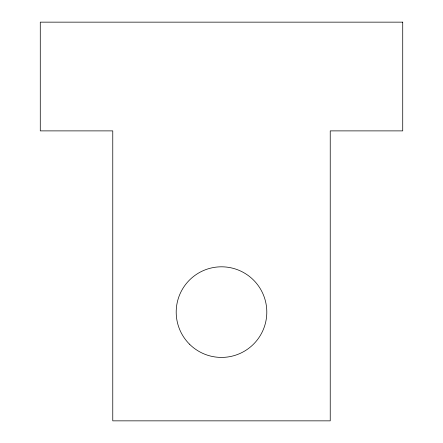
<?xml version="1.0" encoding="UTF-8"?>
<svg xmlns="http://www.w3.org/2000/svg" width="443" height="443" viewBox="0 0 443 443"><rect width="100%" height="100%" fill="white"/><g stroke="black" fill="none" stroke-linecap="round" stroke-linejoin="round"><path stroke-width="0.66" d="M402.726 22.15L40.274 22.15L40.274 130.884L112.766 130.884L112.766 420.85L330.234 420.85L330.234 130.884L402.726 130.884L402.726 22.15M189.466 344.15A45.308 45.308 0 0 0 265.263 323.839A45.308 45.308 0 0 0 209.772 268.353A45.308 45.308 0 0 0 189.466 344.15"/></g></svg>
